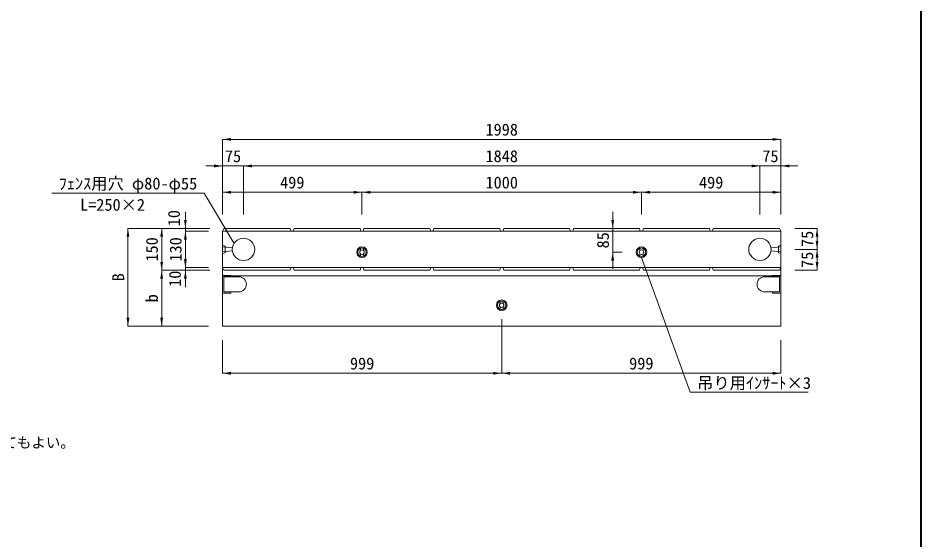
# Model space of a CAD drawing. Units: millimetres at full size. Extents: x 199178 to 219083, y 873019 to 880494.
# Drawn here: x 200947 to 204178, y 874888 to 876757 of the extents above; entities that cross this region are included whole.
import ezdxf
from ezdxf.enums import TextEntityAlignment as Align

# ---------------------------------------------------------------- set-up
doc = ezdxf.new("R2010")
doc.units = ezdxf.units.MM
doc.header["$LTSCALE"] = 20
doc.linetypes.add('DASHED_SPACED', pattern=[12, 6, -6])
for name, color, linetype, lineweight in [('0_2', 7, 'Continuous', 13), ('インサート', 3, 'Continuous', 9), ('ピンジョイント', 1, 'Continuous', 13), ('フランジ', 7, 'Continuous', 13), ('図枠', 7, 'Continuous', 5), ('寸法線', 7, 'Continuous', 13), ('引出線', 4, 'Continuous', 13)]:
    doc.layers.add(name, color=color, linetype=linetype, lineweight=lineweight)
doc.layers.add('文字', color=7, linetype='Continuous')
doc.styles.add('ＭＳ ゴシック', font='')
doc.styles.get('ＭＳ ゴシック').set_extended_font_data('MS Gothic')

# ---------------------------------------------------------------- blocks, each defined once
blk = doc.blocks.new('filled_arrow')
at = {"color": 0, "linetype": 'Continuous', "lineweight": -2}
blk.add_solid([(7.5, 1.25), (0, 0), (7.5, -1.25)], dxfattribs=at)

msp = doc.modelspace()

# ---------------------------------------------------------------- linework, layer by layer
at = {"layer": '0_2'}
for p, q in [((201679.05, 875993.37), (201684.05, 876003.37)), ((201684.05, 876003.37), (201921.05, 876003.37)), ((201921.05, 876003.37), (201924.05, 875993.37)), ((201932.05, 875993.37), (201935.05, 876003.37)), ((201935.05, 876003.37), (202171.05, 876003.37)), ((202171.05, 876003.37), (202174.05, 875993.37)), ((202182.05, 875993.37), (202185.05, 876003.37)), ((202185.05, 876003.37), (202421.05, 876003.37)), ((202421.05, 876003.37), (202424.05, 875993.37)), ((202432.05, 875993.37), (202435.05, 876003.37)), ((202435.05, 876003.37), (202671.05, 876003.37)), ((202671.05, 876003.37), (202674.05, 875993.37)), ((202682.05, 875993.37), (202685.05, 876003.37)), ((202685.05, 876003.37), (202921.05, 876003.37)), ((202921.05, 876003.37), (202924.05, 875993.37)), ((202932.05, 875993.37), (202935.05, 876003.37)), ((202935.05, 876003.37), (203171.05, 876003.37)), ((203171.05, 876003.37), (203174.05, 875993.37)), ((203182.05, 875993.37), (203185.05, 876003.37)), ((203185.05, 876003.37), (203421.05, 876003.37)), ((203421.05, 876003.37), (203424.05, 875993.37)), ((203432.05, 875993.37), (203435.05, 876003.37)), ((203435.05, 876003.37), (203672.05, 876003.37)), ((203672.05, 876003.37), (203677.05, 875993.37)), ((201679.05, 875993.37), (203677.05, 875993.37)), ((201679.05, 875653.37), (201679.05, 875993.37)), ((203677.05, 875653.37), (203677.05, 875993.37)), ((201679.05, 875863.37), (203677.05, 875863.37)), ((201679.05, 875863.37), (201684.05, 875853.37)), ((201684.05, 875853.37), (201921.05, 875853.37)), ((201921.05, 875853.37), (201924.05, 875863.37)), ((201932.05, 875863.37), (201935.05, 875853.37)), ((201935.05, 875853.37), (202171.05, 875853.37)), ((202171.05, 875853.37), (202174.05, 875863.37)), ((202182.05, 875863.37), (202185.05, 875853.37)), ((202185.05, 875853.37), (202421.05, 875853.37)), ((202421.05, 875853.37), (202424.05, 875863.37)), ((202432.05, 875863.37), (202435.05, 875853.37)), ((202435.05, 875853.37), (202671.05, 875853.37)), ((202671.05, 875853.37), (202674.05, 875863.37)), ((202682.05, 875863.37), (202685.05, 875853.37)), ((202685.05, 875853.37), (202921.05, 875853.37)), ((202921.05, 875853.37), (202924.05, 875863.37)), ((202932.05, 875863.37), (202935.05, 875853.37)), ((202935.05, 875853.37), (203171.05, 875853.37)), ((203171.05, 875853.37), (203174.05, 875863.37)), ((203182.05, 875863.37), (203185.05, 875853.37)), ((203185.05, 875853.37), (203421.05, 875853.37)), ((203421.05, 875853.37), (203424.05, 875863.37)), ((203432.05, 875863.37), (203435.05, 875853.37)), ((203435.05, 875853.37), (203672.05, 875853.37)), ((203672.05, 875853.37), (203677.05, 875863.37)), ((201679.05, 875833.37), (203677.05, 875833.37)), ((201679.05, 875653.37), (203677.05, 875653.37))]:
    msp.add_line(p, q, dxfattribs=at)
for centre in [(201754.05, 875928.37), (203602.05, 875928.37)]:
    msp.add_circle(centre, 40, dxfattribs=at)
at = {"layer": 'インサート'}
for p, q in [((202172.45, 875932.23), (202172.45, 875924.09)), ((202172.45, 875912.66), (202172.45, 875904.51)), ((202183.65, 875932.23), (202183.65, 875924.09)), ((202183.65, 875912.66), (202183.65, 875904.51)), ((203172.45, 875932.23), (203172.45, 875924.09)), ((203172.45, 875912.66), (203172.45, 875904.51)), ((203183.65, 875932.23), (203183.65, 875924.09)), ((203183.65, 875912.66), (203183.65, 875904.51)), ((202672.45, 875742.23), (202672.45, 875734.09)), ((202683.65, 875742.23), (202683.65, 875734.09)), ((202672.45, 875722.66), (202672.45, 875714.51)), ((202683.65, 875722.66), (202683.65, 875714.51))]:
    msp.add_line(p, q, dxfattribs=at)
for centre in [(202178.05, 875918.37), (203178.05, 875918.37), (202678.05, 875728.37)]:
    msp.add_circle(centre, 19, dxfattribs=at)
for centre, radius, start, end in [((202178.05, 875918.37), 14.95, 111.99848, 248.00152), ((202178.05, 875918.37), 8, 134.427, 225.573), ((202178.05, 875918.37), 14.95, 68.00152, 111.99848), ((202178.05, 875918.37), 8, 45.573, 134.427), ((202178.05, 875918.37), 8, 225.573, 314.427), ((202178.05, 875918.37), 14.95, 248.00152, 291.99848), ((202178.05, 875918.37), 14.95, 291.99848, 68.00152), ((202178.05, 875918.37), 8, 314.427, 45.573), ((203178.05, 875918.37), 14.95, 111.99848, 248.00152), ((203178.05, 875918.37), 8, 134.427, 225.573), ((203178.05, 875918.37), 14.95, 68.00152, 111.99848), ((203178.05, 875918.37), 8, 45.573, 134.427), ((203178.05, 875918.37), 8, 225.573, 314.427), ((203178.05, 875918.37), 14.95, 248.00152, 291.99848), ((203178.05, 875918.37), 14.95, 291.99848, 68.00152), ((203178.05, 875918.37), 8, 314.427, 45.573), ((202678.05, 875728.37), 14.95, 111.99848, 248.00152), ((202678.05, 875728.37), 14.95, 68.00152, 111.99848), ((202678.05, 875728.37), 14.95, 291.99848, 68.00152), ((202678.05, 875728.37), 8, 134.427, 225.573), ((202678.05, 875728.37), 8, 45.573, 134.427), ((202678.05, 875728.37), 8, 225.573, 314.427), ((202678.05, 875728.37), 14.95, 248.00152, 291.99848), ((202678.05, 875728.37), 8, 314.427, 45.573)]:
    msp.add_arc(centre, radius, start, end, dxfattribs=at)
at = {"layer": 'ピンジョイント'}
for p, q in [((201679.05, 875943.37), (201688.05, 875940.37)), ((201688.05, 875916.37), (201688.05, 875940.37)), ((203677.05, 875943.37), (203668.05, 875940.37)), ((203668.05, 875916.37), (203668.05, 875940.37)), ((201679.05, 875913.37), (201688.05, 875916.37)), ((203677.05, 875913.37), (203668.05, 875916.37))]:
    msp.add_line(p, q, dxfattribs=at)
at = {"layer": 'ピンジョイント', "linetype": 'DASHED_SPACED'}
for p, q in [((201679.05, 875937.37), (201714.05, 875933.37)), ((203677.05, 875937.37), (203642.05, 875933.37)), ((201679.05, 875919.37), (201714.05, 875923.37)), ((203677.05, 875919.37), (203642.05, 875923.37))]:
    msp.add_line(p, q, dxfattribs=at)
at = {"layer": 'フランジ'}
for p, q in [((201679.05, 875834.87), (201709.05, 875834.87)), ((201683.55, 875776.37), (201683.55, 875830.37)), ((201683.55, 875830.37), (201737.55, 875830.37)), ((201709.05, 875830.37), (201709.05, 875834.87)), ((203672.55, 875830.37), (203618.55, 875830.37)), ((203647.05, 875830.37), (203647.05, 875834.87)), ((203677.05, 875834.87), (203647.05, 875834.87)), ((203672.55, 875776.37), (203672.55, 875830.37)), ((201683.55, 875776.37), (201737.55, 875776.37)), ((201709.05, 875771.87), (201709.05, 875776.37)), ((203672.55, 875776.37), (203618.55, 875776.37)), ((203647.05, 875771.87), (203647.05, 875776.37)), ((201679.05, 875771.87), (201709.05, 875771.87)), ((203677.05, 875771.87), (203647.05, 875771.87))]:
    msp.add_line(p, q, dxfattribs=at)
for centre, start, end in [((201737.55, 875803.37), 270, 90), ((203618.55, 875803.37), 90, 270)]:
    msp.add_arc(centre, 27, start, end, dxfattribs=at)
at = {"layer": '図枠', "lineweight": 40}
msp.add_line((204178.16, 880194.32), (204178.16, 873269.32), dxfattribs=at)
at = {"layer": '寸法線'}
for p, q in [((201679.05, 876322.32), (203677.05, 876322.32)), ((201679.05, 876053.37), (201679.05, 876322.32)), ((203677.05, 876053.37), (203677.05, 876322.32)), ((201619.05, 876227.1), (201814.05, 876227.1)), ((201679.05, 876053.37), (201679.05, 876227.1)), ((201754.05, 876053.37), (201754.05, 876227.1)), ((201754.05, 876227.1), (203602.05, 876227.1)), ((201754.05, 876053.37), (201754.05, 876227.1)), ((203542.05, 876227.1), (203737.05, 876227.1)), ((203602.05, 876053.37), (203602.05, 876227.1)), ((203602.05, 876053.37), (203602.05, 876227.1)), ((203677.05, 876053.37), (203677.05, 876227.1)), ((201679.05, 876132.8), (202178.05, 876132.8)), ((201679.05, 876053.37), (201679.05, 876132.8)), ((202178.05, 876053.37), (202178.05, 876132.8)), ((202178.05, 876132.8), (203178.05, 876132.8)), ((202178.05, 876053.37), (202178.05, 876132.8)), ((203178.05, 876053.37), (203178.05, 876132.8)), ((203178.05, 876132.8), (203677.05, 876132.8)), ((203178.05, 876053.37), (203178.05, 876132.8)), ((203677.05, 876053.37), (203677.05, 876132.8)), ((201546.12, 876063.37), (201546.12, 875933.37)), ((203075.24, 875858.37), (203075.24, 876063.37)), ((201340.72, 876003.37), (201340.72, 875653.37)), ((201629.05, 876003.37), (201340.72, 876003.37)), ((201461.24, 876003.37), (201461.24, 875853.37)), ((201629.05, 876003.37), (201461.24, 876003.37)), ((201634.05, 876003.37), (201546.12, 876003.37)), ((203109.05, 876003.37), (203075.24, 876003.37)), ((203727.05, 876003.37), (203806.45, 876003.37)), ((203806.45, 876003.37), (203806.45, 875868.37)), ((201629.05, 875993.37), (201546.12, 875993.37)), ((201546.12, 875993.37), (201546.12, 875863.37)), ((201629.05, 875993.37), (201546.12, 875993.37)), ((203806.45, 875988.37), (203806.45, 875853.37)), ((201546.12, 875923.37), (201546.12, 875793.37)), ((203109.05, 875918.37), (203075.24, 875918.37)), ((203727.05, 875928.37), (203806.45, 875928.37)), ((203727.05, 875928.37), (203806.45, 875928.37)), ((201629.05, 875853.37), (201461.24, 875853.37)), ((201461.24, 875853.37), (201461.24, 875653.37)), ((201629.05, 875853.37), (201461.24, 875853.37)), ((201629.05, 875863.37), (201546.12, 875863.37)), ((201629.05, 875863.37), (201546.12, 875863.37)), ((201634.05, 875853.37), (201546.12, 875853.37)), ((203727.05, 875853.37), (203806.45, 875853.37)), ((202678.05, 875678.37), (202678.05, 875484.74)), ((202678.05, 875678.37), (202678.05, 875484.74)), ((201629.05, 875653.37), (201340.72, 875653.37)), ((201629.05, 875653.37), (201461.24, 875653.37)), ((201679.05, 875603.37), (201679.05, 875484.74)), ((203677.05, 875603.37), (203677.05, 875484.74)), ((201679.05, 875484.74), (202678.05, 875484.74)), ((202678.05, 875484.74), (203677.05, 875484.74))]:
    msp.add_line(p, q, dxfattribs=at)
at = {"layer": '引出線'}
for points in [[(201720.32, 875949.87), (201613.42, 876129.45), (201068.75, 876129.45)], [(203178.05, 875899.37), (203352.14, 875417.18), (203774.6, 875417.18)]]:
    msp.add_lwpolyline(points, dxfattribs=at)

# ---------------------------------------------------------------- block references
at = {"layer": '寸法線', "xscale": 4, "yscale": 4}
for p in [(201679.05, 876322.32), (201754.05, 876227.1), (201754.05, 876227.1), (203677.05, 876227.1), (201679.05, 876132.8), (202178.05, 876132.8), (203178.05, 876132.8), (201679.05, 875484.74), (202678.05, 875484.74)]:
    msp.add_blockref('filled_arrow', p, dxfattribs=at)
for p, rotation in [((203677.05, 876322.32), 180), ((201679.05, 876227.1), 180), ((203602.05, 876227.1), 180), ((203602.05, 876227.1), 180), ((202178.05, 876132.8), 180), ((203178.05, 876132.8), 180), ((203677.05, 876132.8), 180), ((201546.12, 876003.37), 90), ((203075.24, 876003.37), 90), ((201340.72, 876003.37), 270), ((201461.24, 876003.37), 270), ((203806.45, 876003.37), 270), ((201546.12, 875993.37), 270), ((201546.12, 875993.37), 270), ((203806.45, 875928.37), 90), ((203075.24, 875918.37), 270), ((203806.45, 875928.37), 270), ((201461.24, 875853.37), 90), ((201546.12, 875863.37), 90), ((201546.12, 875863.37), 90), ((203806.45, 875853.37), 90), ((201461.24, 875853.37), 270), ((201546.12, 875853.37), 270), ((201340.72, 875653.37), 90), ((201461.24, 875653.37), 90), ((202678.05, 875484.74), 180), ((203677.05, 875484.74), 180)]:
    msp.add_blockref('filled_arrow', p, dxfattribs=dict(at, rotation=rotation))
at = {"layer": '引出線', "xscale": 0.16, "yscale": 0.16}
for p, rotation in [((201720.32, 875949.87), 120.8), ((203178.05, 875899.37), 289.9)]:
    msp.add_blockref('filled_arrow', p, dxfattribs=dict(at, rotation=rotation))

# ---------------------------------------------------------------- texts
at = {"layer": '寸法線', "style": 'ＭＳ ゴシック'}
for s, p in [('1998', (202678.05, 876357.32)), ('75', (201716.55, 876262.1)), ('1848', (202678.05, 876262.1)), ('75', (203639.55, 876262.1)), ('499', (201928.55, 876167.8)), ('1000', (202678.05, 876167.8)), ('499', (203427.55, 876167.8)), ('999', (202178.55, 875519.74)), ('999', (203177.55, 875519.74))]:
    msp.add_text(s, height=42.72, dxfattribs=at).set_placement(p, align=Align.MIDDLE_CENTER)
for s, p in [('10', (201505.01, 876040.16)), ('150', (201426.24, 875928.37)), ('130', (201511.12, 875928.37)), ('85', (203040.24, 875960.87)), ('75', (203771.45, 875965.87)), ('75', (203771.45, 875890.87)), ('B', (201305.72, 875828.37)), ('10', (201508.89, 875823.14)), ('b', (201426.24, 875753.37))]:
    msp.add_text(s, height=42.72, rotation=90, dxfattribs=at).set_placement(p, align=Align.MIDDLE_CENTER)
at = {"layer": '引出線', "style": 'ＭＳ ゴシック'}
msp.add_text('ﾌｪﾝｽ用穴 φ80-φ55', height=42.72, dxfattribs=at).set_placement((201588.42, 876185.51), align=Align.TOP_RIGHT)
msp.add_text('L=250×2', height=42.72, dxfattribs=at).set_placement((201401.69, 876053.85), align=Align.BOTTOM_RIGHT)
msp.add_text('吊り用ｲﾝｻｰﾄ×3', height=42.72, dxfattribs=at).set_placement((203377.14, 875471.4), align=Align.TOP_LEFT)
at = {"layer": '文字', "style": 'ＭＳ ゴシック'}
msp.add_text('※調整用として敷ﾓﾙﾀﾙ(20mm程度)を施工してもよい。', height=37.98, dxfattribs=at).set_placement((200529.2, 875236.66), align=Align.MIDDLE_CENTER)

doc.saveas('drawing.dxf')
